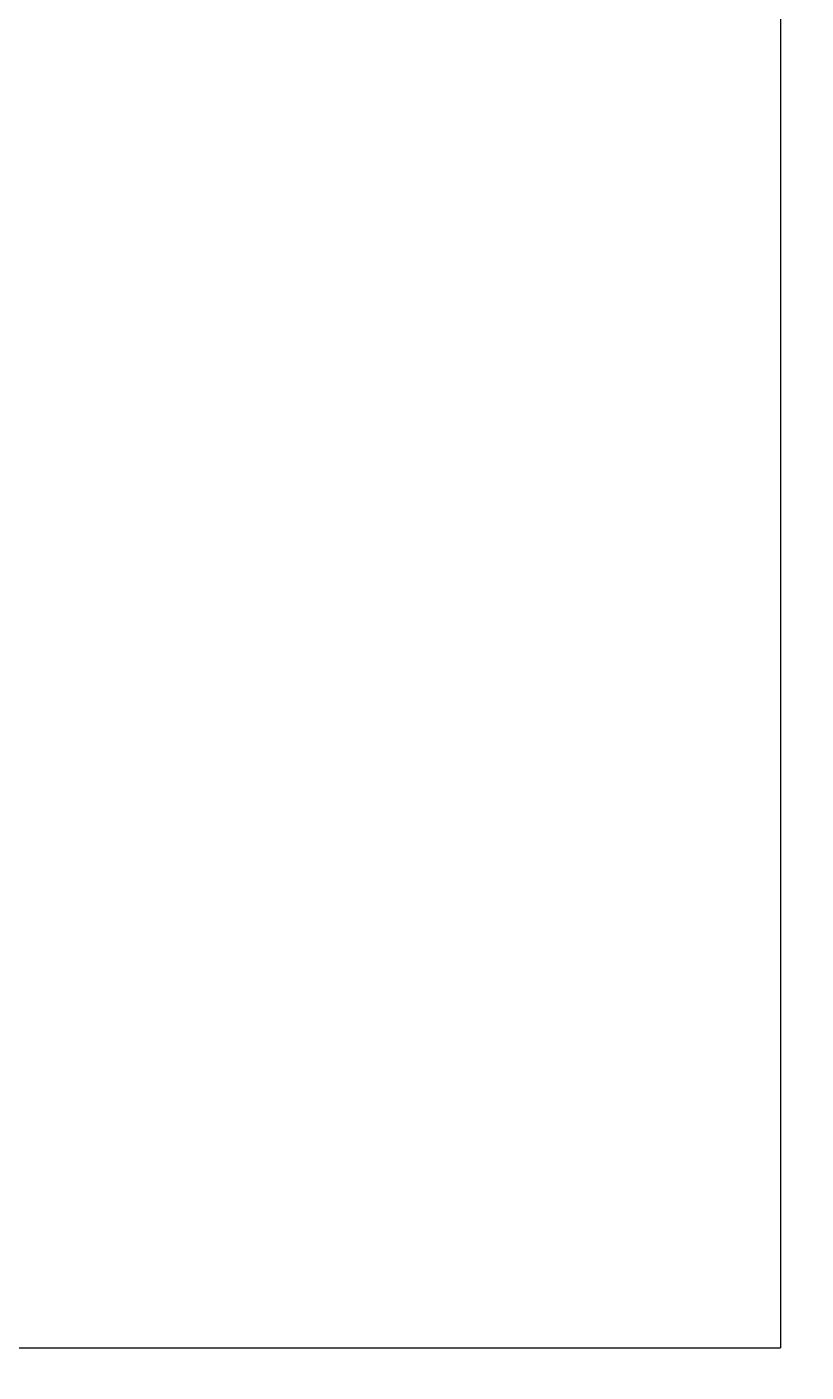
# Model space of a CAD drawing. Header units: inches. Extents: x 1683361338 to 1683364737, y 2652218797 to 2652228464.
# Drawn here: x 1683362413.6 to 1683362458.5, y 2652223155.7 to 2652223233.1 of the extents above; entities that cross this region are included whole.
import ezdxf

# ---------------------------------------------------------------- set-up
doc = ezdxf.new("R2010")
doc.units = ezdxf.units.IN
doc.header["$MEASUREMENT"] = 0
for name, color, linetype in [('A-WALL-FULL-EXTR', 7, 'Continuous'), ('A-WALL-FULL-INTR', 7, 'Continuous'), ('G-ANNO-NPLT', 210, 'Continuous')]:
    doc.layers.add(name, color=color, linetype=linetype)

msp = doc.modelspace()

# ---------------------------------------------------------------- hatches: boundary and pattern name
at = {"layer": 'G-ANNO-NPLT', "ltscale": 11}
h = msp.add_hatch(dxfattribs=at)
h.set_pattern_fill('ANSI31', color=256, scale=28)
h.set_pattern_definition([(45, (175.0865948200226, -0.1700310707092285), (-2.474873734152916, 2.474873734152916), [])])
h.paths.add_polyline_path([(1683361816.982906, 2652223022.079147), (1683361976.982907, 2652223022.079147), (1683361976.982907, 2652223037.079147), (1683361831.982906, 2652223037.079147), (1683361831.982906, 2652223442.079149), (1683361901.982906, 2652223442.079149), (1683361901.982906, 2652223452.079149), (1683361831.982906, 2652223452.079149), (1683361831.982906, 2652223607.07915), (1683361976.982907, 2652223607.07915), (1683361976.982907, 2652223622.07915), (1683361816.982906, 2652223622.07915)])
h.paths.add_polyline_path([(1683362466.482916, 2652223622.079152), (1683362420.277348, 2652223622.07915), (1683362420.277348, 2652223612.079152), (1683362456.982906, 2652223612.079152), (1683362456.982909, 2652223157.079148), (1683362359.77834, 2652223157.079148), (1683362359.77834, 2652223147.079148), (1683362466.482916, 2652223147.079148)])
h.paths.add_polyline_path([(1683362136.982908, 2652223607.07915), (1683362136.982908, 2652223487.07915), (1683362141.982908, 2652223487.07915), (1683362141.982908, 2652223372.079149), (1683362151.982908, 2652223372.079149), (1683362151.982908, 2652223487.07915), (1683362151.982908, 2652223612.079152), (1683362255.759196, 2652223612.079152), (1683362255.759196, 2652223622.079151), (1683362151.982908, 2652223622.07915), (1683362136.982908, 2652223622.07915), (1683362056.982907, 2652223622.07915), (1683362056.982907, 2652223607.07915)])

# ---------------------------------------------------------------- linework, layer by layer
at = {"layer": 'A-WALL-FULL-EXTR'}
msp.add_line((1683362456.982906, 2652223612.079152), (1683362456.982909, 2652223157.079148), dxfattribs=at)
at = {"layer": 'A-WALL-FULL-INTR', "linetype": 'Continuous'}
msp.add_line((1683362234.480775, 2652223157.079148), (1683362456.982909, 2652223157.079148), dxfattribs=at)

doc.saveas('drawing.dxf')
